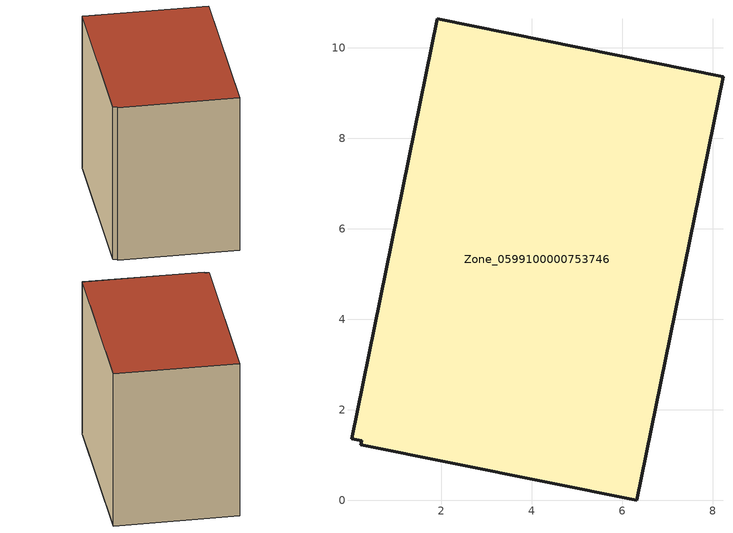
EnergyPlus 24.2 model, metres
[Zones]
Zone_0599100000753746
 floor ground (C_G): 0.22,1.23 0.25,1.32 0.02,1.37 1.92,10.65 8.22,9.36 6.32,0 z0
 wall outside (C_F): 6.32,0 8.22,9.36 1.92,10.65 0.02,1.37 0.25,1.32 0.22,1.23 6.32,0 z0:8.77
 roof outside (C_R): 0.25,1.32 0.22,1.23 6.32,0 8.22,9.36 1.92,10.65 0.02,1.37 z8.77
[BUILDING]
Pand.0599100000753746: North Axis=0; Terrain=City; Loads Convergence Tolerance Value=0.04; Temperature Convergence Tolerance Value=0.4; Solar Distribution=FullExterior; Maximum Number of Warmup Days=25; Minimum Number of Warmup Days=1
[Site:Location]
Rotterdam.The.Hague.AP_ZH_NLD Design_Conditions: Latitude=51.96; Longitude=4.45; Time Zone=1; Elevation=-4.5
[SITE:GROUNDTEMPERATURE:BUILDINGSURFACE]
18, 18, 18, 18, 18, 18, 18, 18, 18, 18, 18, 18
[MATERIAL] Thermal Absorptance=0.9; Solar Absorptance=0.7; Visible Absorptance=0.7
Name | Roughness | Thickness | Conductivity | Density | Specific Heat
G.TC.2006-2014 | MediumSmooth | 0.15 | 0.06 | 540 | 1210
F.TC.2006-2014 | Rough | 0.3 | 0.12 | 1920 | 840
R.TC.2006-2014 | MediumRough | 0.2 | 0.08 | 1500 | 1000
[CONSTRUCTION]
C_G: G.TC.2006-2014
C_F: F.TC.2006-2014
C_R: R.TC.2006-2014
[ZONE]
Zone_0599100000753746: Type=1; Multiplier=1; Ceiling Height=Autocalculate; Volume=Autocalculate; Floor Area=autocalculate; Part of Total Floor Area=Yes
[ZONEINFILTRATION:DESIGNFLOWRATE]
Infil_Zone_0599100000753746: Zone or ZoneList or Space or SpaceList=Zone_0599100000753746; Schedule=AlwaysOn; Design Flow Rate Calculation Method=Flow/Area; Flow Rate per Floor Area=0.0015; Constant Term Coefficient=1; Temperature Term Coefficient=0; Velocity Term Coefficient=0; Velocity Squared Term Coefficient=0
[HVACTEMPLATE:ZONE:IDEALLOADSAIRSYSTEM]
Zone_0599100000753746: Maximum Heating Supply Air Temperature=50; Minimum Cooling Supply Air Temperature=13; Maximum Heating Supply Air Humidity Ratio=0.0156; Minimum Cooling Supply Air Humidity Ratio=0.0077; Heating Limit=NoLimit; Cooling Limit=NoLimit; Dehumidification Control Type=ConstantSensibleHeatRatio; Cooling Sensible Heat Ratio=0.7; Dehumidification Setpoint=60; Humidification Control Type=None; Humidification Setpoint=30; Outdoor Air Method=None; Outdoor Air Flow Rate per Person=0.00944; Outdoor Air Flow Rate per Zone Floor Area=0; Outdoor Air Flow Rate per Zone=0; Demand Controlled Ventilation Type=None; Outdoor Air Economizer Type=NoEconomizer; Heat Recovery Type=None; Sensible Heat Recovery Effectiveness=0.7; Latent Heat Recovery Effectiveness=0.65
[ZONECONTROL:THERMOSTAT]
ThermostatControl_Zone_0599100000753746: Zone or ZoneList=Zone_0599100000753746; Control Type Schedule=DualSetpointControlType; Control 1=Thermostat_Zone_0599100000753746; Temperature Difference Between Cutout And Setpoint=0
[THERMOSTATSETPOINT:DUALSETPOINT]
Thermostat_Zone_0599100000753746: Heating Setpoint Temperature Schedule=HeatingSetpoint_Zone_0599100000753746; Cooling Setpoint Temperature Schedule=CoolingSetpoint_Zone_0599100000753746
[SCHEDULE:COMPACT]
HeatingSetpoint_Zone_0599100000753746: Through: 12/31, For: AllDays, Until: 24:00, 21
CoolingSetpoint_Zone_0599100000753746: Through: 12/31, For: AllDays, Until: 24:00, 24
DualSetpointControlType: Through: 12/31, For: AllDays, Until: 24:00, 4
AlwaysOn: Through: 12/31, For: AllDays, Until: 24:00, 1
